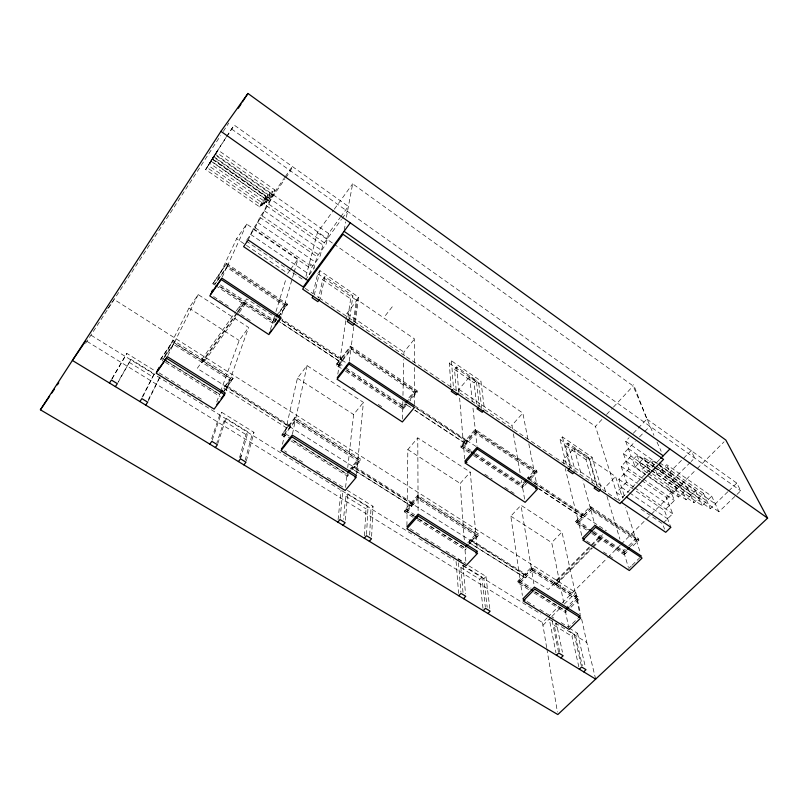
<?xml version="1.0" encoding="UTF-8"?>
<svg xmlns="http://www.w3.org/2000/svg" width="808" height="808" viewBox="0 0 808 808"><rect width="100%" height="100%" fill="white"/><g stroke="black" fill="none" stroke-linecap="round" stroke-linejoin="round"><path stroke-width="0.61" stroke-dasharray="4.04 3.03" d="M414.464 404.545L414.474 392.506L406.778 401.808M414.504 367.519L414.484 391.112L406.767 400.435M414.504 362.55L414.534 338.956L357.328 299.808L346.905 313.454L345.986 319.554M406.919 525.655L407.091 511.605L419.16 497.819M467.812 542.804L475.851 534.088L470.266 472.145L417.766 437.875L407.838 449.581L407.111 510L419.15 496.233M413.05 517.251L404.535 511.919L404.555 510.323L417.675 495.304L478.386 533.775L478.538 535.421L472.579 541.663A1.737 0.657 -58.2 0 0 471.529 541.198A1.737 0.657 -58.2 0 0 470.731 543.673L470.892 543.693M402.424 419.009L402.707 406.737L405.172 403.758L410.868 407.515M402.818 401.606L402.738 405.313L406 401.374M402.96 395.415L403.768 359.53M403.879 354.581L403.929 352.106L414.534 338.956M345.42 371.125L403.111 409.141L403.142 407.717L406.242 403.97M371.64 536.28L373.023 506.283L347.359 490.345M369.67 535.037L370.973 508.717L373.023 506.283M366.529 534.472L368.054 506.394L347.703 493.779L345.652 496.253L343.551 519.201M364.448 535.775L365.994 508.848L368.054 506.394M345.359 520.17L347.703 493.779M411.535 506.273L352.965 469.438L353.944 467.135L354.823 466.63L354.379 467.943L360.439 460.631L360.58 459.116L294.93 417.514L282.285 433.765L281.952 435.229L286.739 438.229M356.57 474.195L357.823 460.964L351.662 468.418L411.686 506.283A1.677 0.525 -58 0 1 411.696 505.02A1.677 0.525 -58 0 1 413.1 503.414A1.677 0.525 -58 0 1 413.1 504.677L352.844 466.984L351.662 468.418M289.143 436.057L284.921 433.411L297.435 378.174L307.04 365.61L363.388 402.384L357.964 459.449L350.187 468.862M340.118 518.312L342.733 491.365M338.098 519.655L341.047 490.173M291.001 440.895L347.501 476.245L347.672 474.7L292.385 440.077M345.561 487.416L347.046 474.003M347.753 467.529L353.611 414.514L363.388 402.384M355.358 322.271L358.59 297.172L319.928 270.67L317.696 273.7L312.908 294.132M349.298 361.216L350.763 350.016L416.039 393.546M353.813 326.705L350.935 348.713L416.039 392.153M354.449 321.816L357.328 299.808M353.45 321.756L356.328 300.132L358.59 297.172M279.487 317.453L341.289 358.378L340.835 359.6L350.268 347.47L350.44 346.167L417.191 390.749L417.201 392.143L409.868 400.98M349.682 318.433L352.894 295.869L324.907 276.71L322.655 279.75L318.655 298M348.006 316.766L350.632 298.849L352.894 295.869M337.815 374.104L339.198 364.842L342.319 366.903M345.804 320.776L339.4 363.509L344.592 366.933M276.427 319.827C272.528 316.514 277.356 322.059 277.346 317.958M341.229 368.357L336.461 365.216L336.663 363.873L350.44 346.167M274.69 318.675L274.952 318.009M344.269 230.129L345.632 221.887M346.4 217.17L352.652 183.82L633.169 385.961L653.945 435.3M292.476 433.936L295.162 421.321L359.358 461.944M307.04 365.61L295.465 419.877L359.499 460.419M324.907 276.71L320.21 298.485L405.464 356.187M281.952 435.229L288.426 425.866L289.203 425.18L288.83 426.402L294.627 418.948L294.93 417.514M282.477 444.208L284.588 434.886L290.941 438.865M319.928 270.67L314.413 294.566L319.241 297.839M250.662 234.401L309.454 274.498L314.12 268.115L316.958 256.641L326.139 244.067L328.573 233.492L340.269 217.433M309.454 274.498L310.949 268.599L320.2 255.954L322.826 244.935L341.451 219.402M305.969 276.376L317.413 232.583L333.563 210.232M246.309 460.974L253.975 432.341L221.665 412.282L219.705 414.959L210.979 440.613M245.198 460.106L251.985 434.967L253.975 432.341M240.501 458.823L248.006 431.957L226.028 418.332L224.058 421.008L216.867 442.895M239.643 457.247L246.006 434.593L248.006 431.957M278.619 316.938L287.486 304.111L226.614 263.448L212.837 283.76L214.585 284.911L227.846 265.751M281.618 314.979L284.325 305.717L277.669 314.807M293.759 273.478L284.679 304.505L276.659 315.463M294.102 272.286L297.94 259.166L246.692 224.089L236.633 238.724L216.211 282.194M277.023 318.382L273.599 323.796L243.864 304.202A1.697 0.636 35.5 0 0 245.026 303.778A1.697 0.636 35.5 0 0 242.713 302.253A1.697 0.636 35.5 0 0 243.137 303.717L215.605 285.588M270.448 329.502L273.003 321.18L274.912 318.574M274.488 316.352L273.387 319.938L275.336 317.261M275.952 311.575L286.234 278.114M217.806 443.531L226.028 418.332M212.241 440.168L221.665 412.282M406.586 403.97L406.464 404.747L410.706 407.555M224.099 391.314L233.098 378.326L173.397 340.491L160.63 359.328L162.347 360.398L174.477 342.865M226.139 390.698L229.916 380.053L223.867 388.315L288.86 429.29L290.799 426.18L290.425 427.402L225.281 386.386L223.877 388.315M175.124 341.572L164.014 357.631L188.981 308.04L198.223 294.597L248.601 327.472L230.401 378.689L222.937 388.89M216.756 401.919L219.584 394.173M220.513 391.617L239.178 340.501L248.601 327.472M246.753 240.037L255.247 227.785L259.812 217.241L268.822 204.212L274.861 189.941L218.019 150.086L212.342 158.489L327.371 238.703M248.218 239.986L253.035 228.977L262.115 215.857L266.428 205.777L284.921 179.012M268.498 200.95L272.468 191.678L216.534 152.52L210.908 160.843L268.498 200.95L284.679 177.507M266.185 202.525L270.155 193.364L215.1 154.873L209.524 163.125L266.185 202.525L274.861 189.941M218.019 150.086L208.181 165.327L263.953 204.05L267.913 194.991L213.706 157.146L206.888 167.458L261.782 205.525L270.155 193.364M261.782 205.525L265.741 196.566L212.352 159.358M593.203 547.258L601.122 539.269L599.829 537.401L598.981 537.179L554.349 582.305A1.464 0.566 44.9 0 0 555.258 583.982L555.5 584.154M215.1 154.873L205.626 169.518L259.681 206.949L261.691 202.465L265.741 196.566M598.981 537.179L600.223 539.017M222.281 277.023L226.755 267.327L286.022 306.848M246.692 224.089L227.28 266.196L286.375 305.626M212.837 283.76L226.614 263.448M148.228 401.081L159.469 377.952M148.379 399.546L161.075 374.649M167.882 355.55L173.457 344.339L231.583 381.103M198.223 294.597L174.104 343.046L232.058 379.74M143.006 396.385L154.288 373.851L131.017 359.419L118.342 381.305M142.046 397.203L154.288 373.851M162.287 361.065L163.347 358.954M160.63 359.328L173.397 340.491M117.938 382.608L131.017 359.419M111.918 378.72L126.866 353.409L154.661 370.67M112.039 378.982L126.866 353.409M85.597 343.349L220.544 135.663M223.281 131.441L228.765 123.008M212.342 158.489L226.078 137.421M226.765 136.37L234.219 125.109L348.319 206.383L341.006 216.423M210.908 160.843L226.078 137.592M226.755 136.552L234.219 125.109M205.626 169.518L208.373 165.448M107.747 308.757L114.1 299.455L575.851 592.577L580.629 614.363M259.681 206.949L267.913 194.991M263.953 204.05L272.468 191.678M285.365 176.508L292.294 166.478L290.537 170.892L285.618 177.992M228.371 264.62L215.14 283.749L213.393 282.598M201.849 359.368L235.623 311.858M236.34 310.848L242.319 302.434M236.562 313.161L197.223 368.428L548.248 589.517L602.546 534.654M237.259 312.201L246.743 298.859L274.286 316.584M202.192 362.509L237.057 313.544M237.774 312.534L244.844 302.616M204.626 361.125L238.441 313.696M239.158 312.686L245.147 304.303M289.9 270.296L287.709 273.336L236.633 238.724M290.627 269.286L297.94 259.166M334.29 209.211L352.652 183.82M342.188 218.392L347.369 211.282M222.453 392.85L233.098 378.326M278.346 316.584L287.486 304.111M305.464 279.932L308.787 275.407M276.609 319.685L274.69 322.301L218.736 285.386M240.006 457.53L241.38 455.712M336.461 365.216L341.289 358.378M283.881 434.755L296.526 418.524M338.279 364.943L352.066 347.248M283.537 436.229L296.223 419.968M338.077 366.287L351.904 348.551M385.396 315.554L392.951 305.909M351.712 469.822L360.58 459.116M409.858 399.606L417.191 390.749M347.501 476.245L348.571 474.952L292.001 439.522M403.111 409.141L406.576 404.818M451.005 387.699L449.349 363.398L451.47 360.843L480.901 381.022L484.356 408.434M456.166 390.072L454.571 369.509L456.712 366.953L476.276 380.346L479.306 406.151M459.116 391.86L458.914 389.365L469.66 376.68L522.837 413.08L527.866 438.926M476.498 403.828L474.124 382.871L476.276 380.346M481.8 408.525L478.76 383.517L480.901 381.022M469.367 452.793L461.025 447.299L460.903 445.804L475.165 429.472L536.724 470.599L537.037 472.135L529.725 480.043M404.535 511.919L410.212 505.354A1.677 0.525 -57.9 0 1 410.222 504.091A1.677 0.525 -57.9 0 1 411.625 502.485A1.677 0.525 -57.9 0 1 411.625 503.748L417.685 496.88L417.675 495.304M461.025 447.299L464.519 443.117A1.828 0.596 -56.5 0 1 465.378 440.683A1.828 0.596 -56.5 0 1 466.469 440.895L475.316 430.937L475.165 429.472M476.659 430.472L463.56 445.461L459.631 398.091M476.821 431.937L463.681 446.955L464.661 458.782M464.297 539.855L460.207 483.447L470.266 472.145M512.575 428.977L511.949 425.311L522.837 413.08M463.004 592.436L460.883 567.57L462.994 565.267L481.881 576.973L485.315 607.06M566.307 464.459L560.065 439.491L562.439 436.916L592.092 457.237L601.435 488.8L575.195 471.044L567.873 443.057L565.479 445.642L571.428 468.832M525.856 479.861L522.008 484.043L521.382 480.376M469.478 542.794L525.17 577.821A1.707 0.747 -58.5 0 0 526.725 576.245L471.165 540.774A1.737 0.657 -58.2 0 0 470.115 540.31A1.737 0.657 -58.2 0 0 469.307 542.784L476.003 535.734L477.195 548.915M525.301 482.326L522.271 485.598L524.816 500.425M528.291 479.094L534.401 472.468L536.775 484.649M468.468 544.521L478.386 533.775M527.493 482.457L522.534 487.82L522.271 486.254L523.443 484.992L476.084 453.732M529.553 478.366L536.724 470.599M417.302 519.908L465.186 549.864L466.287 548.672M482.972 608.242L479.76 579.255L481.881 576.973M532.634 568.155L520.261 580.922L510.818 516.171L520.998 505.242L561.974 531.987L576.316 597.698L565.842 608.081M564.055 463.681L563.156 460.005L574.155 448.198L615.575 476.548L622.574 498.092M659.692 459.399L619.11 500.768L595.456 426.402L603.172 418.13M606.596 414.454L612.595 408.02M613.454 407.101L633.169 385.961M468.862 565.802L485.962 576.427L483.851 578.69L487.184 607.283M592.405 482.235L585.982 459.651L588.375 457.106L567.873 443.057M597.203 485.558L589.699 459.772L592.092 457.237M650.561 469.65L631.068 456.086L625.695 441.249L629.089 437.704M633.32 433.26L646.875 419.069L633.543 384.446M642.31 478.286L628.826 468.983L623.463 453.672L635.219 441.41M639.512 436.936L643.814 432.462M644.673 431.563L649.824 426.19M633.714 487.052L626.543 482.134L621.18 466.337L631.068 456.086M563.742 602.798L551.702 542.612L561.974 531.987M605.556 491.587L604.485 488.022L615.575 476.548M653.47 466.842L637.098 455.419L632.634 460.025L635.149 466.953L646.511 474.831M528.573 589.527L518.029 582.922L517.776 581.215L531.27 567.297L578.78 597.405L579.164 599.142L571.024 607.192M586.568 530.008L576.053 523.089L575.66 521.463L590.284 506.374L638.35 538.481L638.896 540.128L631.482 547.44M518.029 582.922L523.806 576.962L469.307 542.784M531.27 567.297L531.543 568.984L525.503 575.003A1.707 0.737 -58.5 0 0 524.331 574.448A1.707 0.737 -58.5 0 0 523.624 576.932M576.053 523.089L581.78 517.15A1.707 0.768 -56.2 0 1 581.447 515.837A1.707 0.768 -56.2 0 1 583.023 514.201A1.707 0.768 -56.2 0 1 583.366 515.514L590.719 507.969L590.284 506.374M591.668 507.293L578.225 521.15L565.267 468.569M624.21 495.567L618.847 479.265L628.826 468.983M532.916 569.852L520.504 582.629L522.362 595.395M592.102 508.899L578.629 522.776L581.841 535.795M635.149 466.953L644.198 457.641L655.581 465.59M626.543 482.134L616.474 492.466L623.635 497.324M647.39 472.902L642.289 469.357L651.5 459.934L656.611 463.499M646.875 419.069L736.775 483.113L740.744 490.799L718.958 511.767L711.727 496.243L666.751 464.701L657.187 474.377L655.54 470.206M554.359 585.305L591.618 547.875M592.395 546.915L601.475 537.845M556.419 584.366L592.325 548.147M559.671 651.915L554.268 625.362L556.419 623.19L562.408 652.117M727.826 491.779L710.414 508.646L664.974 477.003L691.163 450.611L694.617 458.025L691.153 461.489M690.295 462.358L668.054 484.638L674.468 500.485L664.418 510.444L670.862 527.281M663.378 522.907L672.68 513.747L666.257 497.415L676.215 487.487L666.751 464.701M654.5 467.549L680.094 485.386L675.599 489.86L678.558 497.021L687.669 487.992L656.621 466.317M546.663 647.592L542.481 622.544L546.945 618.09M547.844 617.201L558.58 606.515M562.156 602.96L606.879 558.449M607.768 557.56L620.291 545.097M621.19 544.208L696.314 469.428M697.213 468.539L724.039 441.835M542.936 625.281L550.945 617.322M551.834 616.443L560.732 607.606M564.287 604.061L575.851 592.577M578.811 666.762L571.983 636.32L574.145 634.179L567.893 630.301M569.196 628.119L577.538 633.3L575.397 635.431L582.346 665.792M625.22 549.258L623.463 551.005L622.382 547.44M628.745 545.774L635.795 538.785L625.685 507.666M566.64 611.525L565.509 612.636L565.166 610.878L566.287 609.767M569.69 606.364L578.78 597.405M627.069 551.813L624.099 554.742L623.594 553.076L626.614 550.056M630.089 546.652L638.35 538.481M648.41 473.609L686.184 499.799L695.466 490.658L657.641 464.216M623.463 453.672L694.032 502.667L703.485 493.415L659.015 462.277M561.186 622.675L568.64 627.301L577.609 618.534M628.735 568.509L631.27 566.024M632.119 565.196L636.34 561.065M637.189 560.237L639.724 557.752M651.036 470.226L702.112 505.616L711.727 496.243M728.725 490.911L736.775 483.113M601.122 539.269L600.334 539.077M414.847 410.282L466.186 444.087L415.009 410.252M555.601 584.224L555.833 584.346A1.464 0.566 44.9 0 0 556.187 583.406A1.464 0.566 44.9 0 0 554.389 582.275M86.961 341.35L542.481 622.544M91.142 335.259L339.976 489.507M342.117 490.83L414.585 535.755M418.847 538.401L434.805 548.289M441.188 552.248L453.955 560.156M462.489 565.449L540.865 614.03M595.658 679.124L586.81 642.511L549.309 619.271L555.985 652.854M129.098 362.257L152.358 376.639M224.058 421.008L246.006 434.593M345.652 496.253L365.994 508.848M460.883 567.57L479.76 579.255M554.268 625.362L571.983 636.32M159.126 372.902L181.588 386.85M185.86 389.506L202.97 400.142M284.618 450.864L286.749 452.187M293.152 456.166L304.889 463.449M316.625 470.741L323.018 474.72M327.291 477.366L344.359 487.971M410.07 528.796L420.625 535.351M424.846 537.976L441.734 548.47M445.955 551.086L466.014 563.55M527.129 601.516L534.583 606.151M539.906 609.454L553.743 618.049M458.176 559.166L462.449 561.823M405.636 509.08L414.585 514.686M518.898 580.063L530.906 587.588M167.589 361.61L221.241 395.213M405.616 510.676L414.585 516.292M418.857 518.978L464.873 547.784L465.923 562.338M519.14 581.77L530.109 588.648M535.441 591.981L563.186 609.353M161.297 358.005L163.014 359.075M165.145 360.408L219.655 394.536M282.285 433.765L288.133 437.421M404.555 510.323L414.11 516.302M418.362 518.958L465.065 548.208L465.186 549.864M517.776 581.215L530.412 589.123M534.623 591.759L565.166 610.878M165.499 362.378L220.21 396.607M533.856 592.83L565.509 612.636M227.442 386.254L290.799 426.18M354.742 466.539L413.262 503.414M471.084 539.795L525.341 573.993M172.75 341.774L202.606 360.671A1.656 0.717 34.6 0 1 202.263 359.146A1.656 0.717 34.6 0 1 204.535 360.58A1.656 0.717 34.6 0 1 203.323 361.125L232.623 379.689M294.627 418.948L360.439 460.631M417.685 496.88L478.538 535.421M531.543 568.984L579.164 599.142M477.265 534.987L418.049 497.496L417.766 437.875M577.639 598.536L531.502 569.327L520.998 505.242M477.417 536.623L418.059 499.071L418.12 512.858M578.023 600.273L531.785 571.014L534.219 585.871M341.834 360.065L346.198 362.873M475.942 446.4L466.004 439.966M188.981 308.04L239.178 340.501M297.435 378.174L353.611 414.514M407.838 449.581L460.207 483.447M510.818 516.171L551.702 542.612M213.595 296.546L228.321 306.192M240.946 314.464L251.47 321.352M351.995 387.214L357.247 390.648M378.245 404.404L382.447 407.161M484.84 474.245L492.203 479.063M504.828 487.335L515.342 494.223M586.628 540.926L590.84 543.683M603.475 551.955L613.999 558.853M277.417 320.483L339.32 361.378M220.332 284.911L275.074 321.049M345.632 367.62L404.283 406.333M462.065 444.481L470.862 450.278M576.851 520.241L588.588 527.988M593.769 531.411L624.796 551.894M346.491 369.65L404.263 407.757M462.186 445.966L469.953 451.096M475.185 454.54L523.705 486.547M577.245 521.857L587.951 528.927M593.133 532.341L625.301 553.561M219.251 286.466L273.973 322.544M336.663 363.873L342.461 367.701M346.652 370.458L403.142 407.717M460.903 445.804L469.226 451.288M474.427 454.712L522.271 486.254M575.66 521.463L588.275 529.775M592.476 532.553L623.594 553.076M473.538 455.54L522.534 487.82M591.82 533.472L624.099 554.742M528.695 479.296L606.364 530.795M532.876 482.134L584.548 516.817A1.707 0.768 -56.2 0 1 583.427 517.979L538.754 488.598M414.817 405.838L468.014 441.087M538.34 488.527L581.386 517.029M415.585 407.646L467.963 441.885A1.828 0.596 -56.5 0 0 466.873 441.673L414.908 407.272M281.8 320.342L341.996 360.176M282.083 320.726L342.451 360.671L342.047 361.307L341.148 362.337L280.8 322.463M528.452 477.841L583.416 514.322M226.088 264.58L287.133 305.323M350.268 347.47L417.201 392.143M475.316 430.937L537.037 472.135M590.719 507.969L638.896 540.128M535.532 471.892L475.488 431.815L472.842 406.757M637.138 539.683L590.456 508.535L582.962 480.78M535.835 473.427L475.639 433.29L476.993 446.087M637.674 541.33L590.89 510.141L594.688 524.18M305.232 288.355L313.393 293.88M406.515 356.894L457.025 391.072M459.813 392.961L483.477 408.979M484.517 409.676L554.803 457.237M555.833 457.944L574.215 470.377M602.475 489.507L618.07 500.061M246.107 240.976L303.768 280.134M641.037 509.141L662.54 523.736L664.53 529.099M346.905 313.454L403.929 352.106M458.914 389.365L511.949 425.311M563.156 460.005L604.485 488.022M621.493 487.315L628.664 492.203M629.695 492.9L667.6 518.756M253.035 228.977L310.949 268.599M618.847 479.265L664.418 510.444M449.349 363.398L478.76 383.517M317.696 273.7L356.328 300.132M560.065 439.491L589.699 459.772M454.571 369.509L474.124 382.871M322.655 279.75L350.632 298.849M565.479 445.642L585.982 459.651M257.56 222.442L315.564 262.297M623.827 474.134L637.3 483.396M638.33 484.113L669.428 505.475M309.353 263.428L315.12 267.377M255.247 227.785L314.12 268.115M634.745 487.759L672.68 513.747M259.812 217.241L316.958 256.641M621.18 466.337L640.643 479.76M641.663 480.467L666.257 497.415M264.297 210.747L321.534 250.369M626.109 461.227L645.592 474.72M649.693 477.558L671.226 492.466M262.115 215.857L320.2 255.954M643.35 479.003L674.468 500.485M266.428 205.777L322.826 244.935M647.551 475.548L678.558 497.021M628.351 448.581L718.958 511.767M212.342 158.944L268.195 197.879M698.748 498.051L654.308 467.064L651.5 459.934M317.413 232.583L332.916 243.39M333.946 244.107L595.456 426.402M210.979 161.186L265.963 199.455M646.885 464.661L651.995 468.216M653.015 468.923L690.82 495.243M268.822 204.212L326.139 244.067M651.591 470.357L676.215 487.487M639.663 462.307L650.006 469.499M215.221 154.227L328.573 233.492M625.695 441.249L657.51 463.499M658.54 464.216L715.302 503.909M213.756 156.621L270.518 196.253M661.954 469.549L706.909 500.94M231.583 128.997L740.744 490.799M703.485 493.415L710.414 508.646M657.035 442.138L661.156 451.248M695.466 490.658L702.112 505.616M687.669 487.992L694.032 502.667M680.094 485.386L686.184 499.799M659.439 463.317L664.974 477.003M644.198 457.641L649.632 471.832M637.098 455.419L642.289 469.357M636.33 540.441L640.693 553.854M606.99 496.334L619.877 539.128M623.958 552.672L628.392 567.378M588.375 457.106L596.627 485.547M574.155 448.198L581.336 474.75M562.439 436.916L570.297 467.731M577.538 633.3L585.154 666.024M574.145 634.179L581.336 665.782M581.689 619.201L586.81 642.511M576.7 599.435L579.78 613.545M552.177 620.685L558.469 651.814M565.317 610.697L568.64 627.301M528.826 443.844L534.098 470.933L527.27 478.336A1.737 0.677 -56.3 0 1 528.462 478.639M513.413 433.876L520.332 474.256M546.865 648.834L557.419 712.05M485.962 576.427L489.84 608.687M469.66 376.68L472.306 401.748M462.994 565.267L465.529 593.799M456.712 366.953L458.793 392.274M458.479 562.833L460.893 592.163M456.076 561.479L458.591 593.314M451.47 360.843L453.49 388.688M466.014 444.107A1.828 0.596 -56.5 0 1 466.873 441.673M529.27 478.811A1.737 0.687 -56.3 0 1 529.907 479.599M558.298 581.851L557.732 581.487A1.464 0.566 44.8 0 1 556.853 579.78A1.464 0.566 44.8 0 1 558.651 580.922A1.464 0.566 44.8 0 1 558.298 581.851M205.444 357.934L204.939 357.611L205.444 357.934M240.764 308.565L240.037 308.08A1.697 0.646 35.4 0 1 239.612 306.616A1.697 0.646 35.4 0 1 241.925 308.131A1.697 0.646 35.4 0 1 240.764 308.565"/><path stroke-width="1.21" d="M406.757 401.859L406.252 402.677M211.484 292.254L212.524 290.032M159.105 367.367L156.994 371.579L167.317 356.671L225.291 393.062L221.069 398.819M40.4 409.797L220.938 131.351L247.945 93.465L725.837 440.057L767.6 518.13L557.833 714.535L40.4 409.797L49.581 396.304M238.35 108.242L241.087 104.02M242.461 101.909L247.945 93.465M109.433 383.002L111.423 380.053L117.342 383.659L115.352 386.608M51.702 393.183L54.52 389.032M57.348 384.881L58.762 382.8M85.84 340.804L72.397 360.449L595.658 679.124M210.444 294.476L221.786 278.104L280.942 317.291L275.144 325.18M139.875 401.536L141.885 398.637L147.692 402.182L145.682 405.071M220.291 393.203L222.442 390.274M276.195 316.827L277.669 314.807M216.847 404.576L218.958 401.697M269.347 333.068L271.528 330.108M350.278 222.867L303.202 286.981L243.602 246.642L248.218 239.986L307.909 280.568M209.787 444.117L211.847 441.33L217.413 444.733L215.352 447.511M313.231 296.152L312.06 297.738L317.847 301.647L319.614 299.283M238.421 461.56L240.501 458.823L245.986 462.176L243.905 464.893M349.086 319.211L347.309 321.534L352.975 325.361L354.167 323.816M281.416 448.874L292.233 435.078L356.449 475.397L354.874 477.286M337.289 377.578L349.137 362.469L414.464 405.747M347.814 473.064L350.116 470.276M337.855 522.109L339.996 519.544L345.137 522.685L342.996 525.24M452.743 389.567L451.248 391.345L456.54 394.92L458.045 393.153M364.307 538.219L366.468 535.694L371.518 538.774L369.357 541.299M478.558 407.03L477.053 408.767L482.255 412.282L483.76 410.545M406.909 526.826L418.13 514.11L477.407 551.319L475.781 553.066M465.64 546.955L467.175 545.289M525.301 482.326L526.755 480.709A1.737 0.677 -56.3 0 1 526.321 480.427M458.793 595.759L460.994 593.385L465.751 596.284L463.539 598.657M535.583 488.86L537.249 487.083L477.114 447.248L464.853 461.146L466.953 462.529M569.468 468.62L567.792 470.408L572.68 473.71L574.357 471.933M483.234 610.656L485.457 608.313L490.133 611.161L487.911 613.504M595.779 486.426L594.102 488.173L598.9 491.416L600.586 489.668M660.57 458.5L669.893 448.995M566.196 609.828L568.822 607.232M627.493 549.177L629.26 547.43M556.46 655.248L558.712 653.015L563.156 655.732L560.904 657.954M578.498 617.655L580.295 615.898L534.421 587.103L522.877 598.869L524.998 600.192M579.356 669.196L581.619 666.994L585.992 669.66L583.73 671.862M164.408 359.621L166.529 360.954M415.645 516.969L417.786 518.302M531.179 589.315L533.31 590.648M584.527 539.552L582.416 538.168L595.001 525.341L641.421 556.096M471.003 451.783L474.144 453.854M588.992 529.604L592.092 531.654M621.18 502.162L665.731 532.31L670.862 527.281L626.281 496.981M344.077 231.31L663.216 455.803M220.938 131.351L767.6 518.13M166.539 358.247L156.176 373.185L214.12 409.141L224.705 394.728L166.539 358.247M221.15 279.487L209.777 295.9L268.882 334.583L280.507 318.766L221.15 279.487M342.966 234.249L302.636 289.133L620.039 503.667L663.57 459.378L342.966 234.249M291.86 436.835L281.012 450.662L345.218 490.496L356.277 477.235L291.86 436.835M348.925 364.055L337.047 379.204L402.364 421.958L414.464 407.434L348.925 364.055M418.14 516.019L406.879 528.765L466.155 565.56L477.589 553.298L418.14 516.019M477.306 449.026L465.004 462.954L525.139 502.313L537.603 488.941L477.306 449.026M534.755 589.153L523.18 600.94L569.064 629.422L580.75 617.999L534.755 589.153M595.526 527.281L582.901 540.128L629.341 570.519L642.067 558.086L595.526 527.281"/></g></svg>
